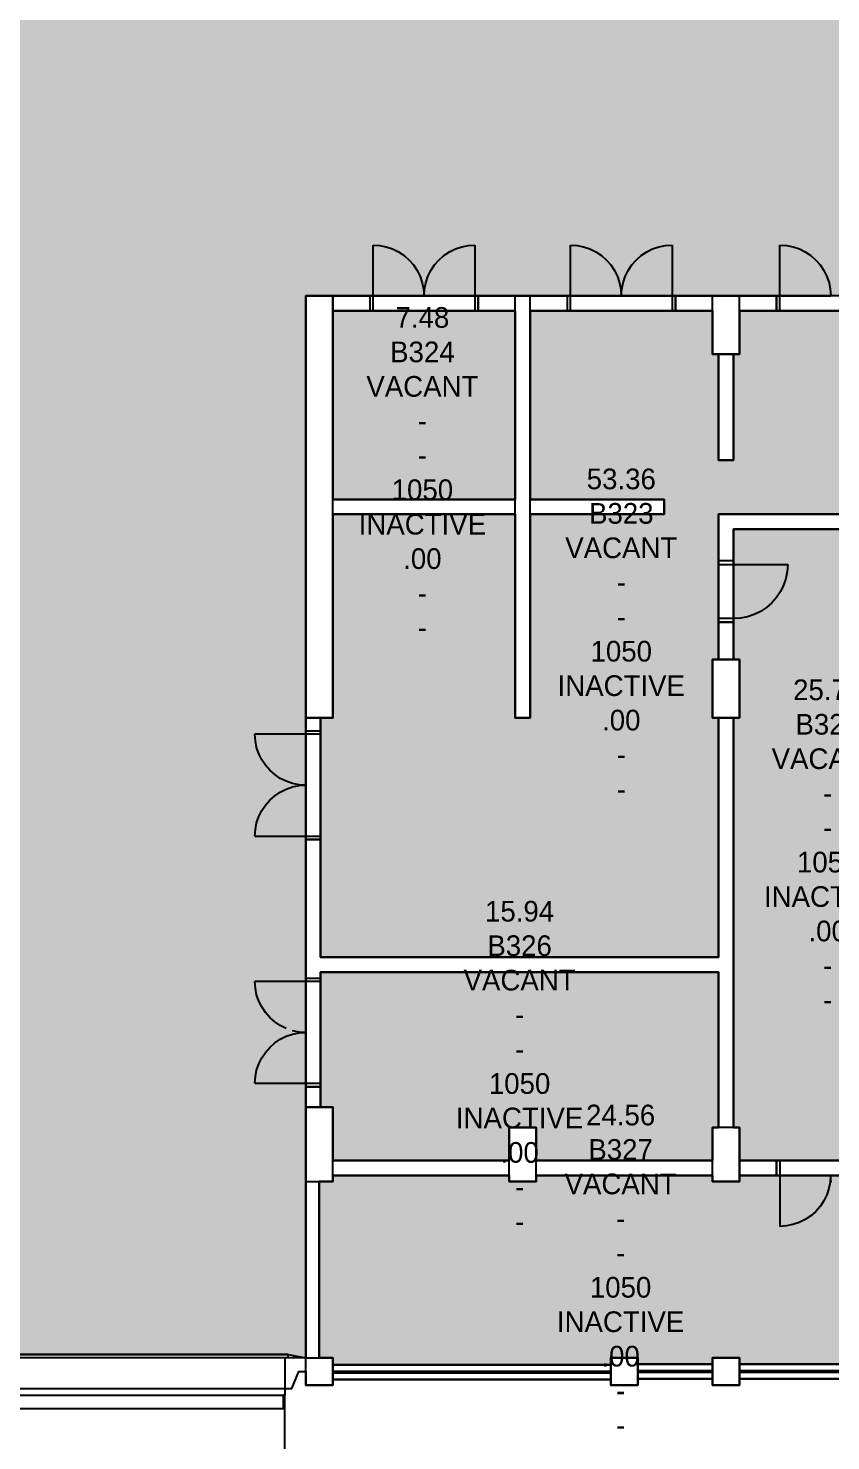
# Model space of a CAD drawing. Extents: x 301721 to 487446, y -38404 to 51035.
# Drawn here: x 345377 to 357216, y -16156 to 4673 of the extents above; entities that cross this region are included whole.
import ezdxf

# ---------------------------------------------------------------- set-up
doc = ezdxf.new("R2010")
doc.units = 0
doc.header["$MEASUREMENT"] = 0
for name, color, linetype in [('DR', 8, 'CONTINUOUS'), ('EXTERNAL_WORKS_P', 14, 'CONTINUOUS'), ('GROS$', 1, 'CONTINUOUS'), ('HL-TMP', 7, 'CONTINUOUS'), ('RM$', 5, 'CONTINUOUS'), ('RM$TXT', 5, 'CONTINUOUS'), ('WA_EXT', 7, 'CONTINUOUS'), ('WN', 4, 'CONTINUOUS')]:
    doc.layers.add(name, color=color, linetype=linetype)

msp = doc.modelspace()

# ---------------------------------------------------------------- hatches: boundary and pattern name
at = {"layer": 'HL-TMP', "linetype": 'Continuous', "true_color": 0x666666}
h = msp.add_hatch(color=251, dxfattribs=at)
h.paths.add_polyline_path([(370751, -8060), (373561, -8060), (373561, -8220), (373671, -8220), (373671, -9120), (373561, -9120), (373561, -11535), (370751, -11535)], flags=0)
h.paths.add_polyline_path([(355561, -2495), (358561, -2495), (358561, 505), (356416, 505), (355871, 505), (355871, -135), (355781, -135), (355781, -1695), (355561, -1695), (355561, -135), (355471, -135), (355471, 505), (352781, 505), (352781, -2275), (354761, -2275), (354761, -2495), (352781, -2495), (352781, -5495), (352561, -5495), (352561, -2495), (349871, -2495), (349871, -5495), (349691, -5495), (349691, -9025), (355561, -9025), (355561, -5495), (355471, -5495), (355471, -4635), (355561, -4635)], flags=0)
h.paths.add_polyline_path([(352561, 505), (349871, 505), (349871, -2275), (352561, -2275)], flags=0)
h.paths.add_polyline_path([(358561, -2715), (355781, -2715), (355781, -4635), (355871, -4635), (355871, -5495), (355781, -5495), (355781, -11535), (355871, -11535), (355871, -12025), (358471, -12025), (358471, -11535), (358561, -11535)], flags=0)
h.paths.add_polyline_path([(355561, -9245), (349691, -9245), (349691, -11235), (349871, -11235), (349871, -12025), (352471, -12025), (352471, -11535), (352871, -11535), (352871, -12025), (355471, -12025), (355471, -11535), (355561, -11535)], flags=0)
h.paths.add_polyline_path([(358561, -12335), (358471, -12335), (358471, -12245), (355871, -12245), (355871, -12335), (355471, -12335), (355471, -12245), (352871, -12245), (352871, -12335), (352471, -12335), (352471, -12245), (349871, -12245), (349871, -12335), (349671, -12335), (349671, -14935), (349871, -14935), (349871, -15035), (353971, -15035), (353971, -14935), (354371, -14935), (354371, -15025), (355471, -15025), (355471, -14935), (355871, -14935), (355871, -15025), (358471, -15025), (358471, -14935), (358561, -14935)], flags=0)
h.paths.add_polyline_path([(376471, 505), (373781, 505), (373781, -5770), (376503, -5770), (376503, -5495), (376471, -5495)], flags=0)
h.paths.add_polyline_path([(379561, 505), (376871, 505), (376871, -135), (376581, -135), (376581, -4635), (376871, -4635), (376871, -5265), (379561, -5265)], flags=0)
h.paths.add_polyline_path([(379471, -11535), (379561, -11535), (379561, -9105), (378130, -9105), (376871, -9676), (376871, -11535), (376871, -12335), (376781, -12335), (376781, -14935), (376871, -14935), (376871, -15025), (377971, -15025), (377971, -14935), (378371, -14935), (378371, -15025), (379561, -15025), (379561, -12335), (379471, -12335)], flags=0)
h.paths.add_polyline_path([(376561, -12335), (376471, -12335), (376471, -11645), (373871, -11645), (373871, -12335), (373781, -12335), (373781, -14935), (373871, -14935), (373871, -15025), (376471, -15025), (376471, -14935), (376561, -14935)], flags=0)
h.paths.add_polyline_path([(382651, -12335), (382471, -12335), (382471, -11235), (382651, -11235), (382651, -9225), (379781, -9225), (379781, -11535), (379871, -11535), (379871, -12335), (379781, -12335), (379781, -15025), (382471, -15025), (382471, -14935), (382651, -14935)], flags=0)
h.paths.add_polyline_path([(361941, 615), (358781, 615), (358781, -885), (360436, -885), (360436, -3775), (360176, -3775), (360176, -1985), (358781, -1985), (358781, -5275), (361941, -5275)], flags=0)
h.paths.add_polyline_path([(373561, -995), (372166, -995), (372166, -1885), (372056, -1885), (372056, -3825), (371906, -3825), (371906, -885), (372056, -885), (373561, -885), (373561, 615), (370401, 615), (370401, -5275), (373561, -5275)], flags=0)
h.paths.add_polyline_path([(446162, 40565), (446162, 37066), (446363, 37412), (446623, 37262), (446646, 37221), (449971, 37221), (449971, 40565)], flags=0)
h.paths.add_polyline_path([(438501, 31345), (437721, 30565), (437721, 28565), (439971, 28565), (439971, 28752), (440571, 28752), (440571, 28565), (446162, 28565), (446162, 46165), (440371, 46165), (440371, 43834), (440571, 43488), (440571, 43364), (444712, 43364), (444712, 31345)], flags=0)
h.paths.add_polyline_path([(358781, -995), (360176, -995), (360176, -1885), (358781, -1885), (358781, -995)], flags=0)
h.paths.add_polyline_path([(334056, 3698), (334158, 3800), (333357, 4602), (333254, 4499), (333249, 4505), (331921, 4505), (331921, 2775), (333867, 2775), (334629, 2775), (334629, 3415), (334339, 3415)], flags=0)
at = {"layer": 'HL-TMP', "linetype": 'Continuous', "true_color": 0xcc3446}
msp.add_hatch(color=242, dxfattribs=at).paths.add_polyline_path([(397291, 34410), (397291, 38665), (393703, 38665), (393703, 38415), (393703, 38165), (391871, 38165), (391871, 38415), (391871, 38665), (391471, 38665), (391471, 39065), (391571, 39065), (391571, 40765), (340771, 40765), (340771, 39065), (340871, 39065), (340871, 38665), (340471, 38665), (340471, 38415), (340471, 38165), (338640, 38165), (338640, 38415), (338640, 38665), (333371, 38665), (332971, 38665), (332971, 39065), (333071, 39065), (333071, 40765), (331021, 40765), (331021, 40615), (331921, 40615), (331921, 40115), (331021, 40115), (331021, 39115), (331921, 39115), (331921, 38615), (331021, 38615), (331021, 35790), (331021, 34665), (331921, 34665), (331921, 34065), (326921, 34065), (326921, 34445), (324246, 34445), (319971, 34445), (319971, 34065), (319371, 34065), (319371, 34445), (318942, 34445), (316871, 34445), (316871, 10615), (317696, 10615), (317696, 10395), (318596, 10395), (318596, 10615), (319421, 10615), (320321, 10615), (324287, 10615), (331021, 10615), (331921, 10615), (331921, 10565), (332971, 10565), (333371, 10565), (337671, 10565), (340471, 10565), (340871, 10565), (340871, 10165), (340691, 10165), (340691, 7565), (340871, 7565), (340871, 7165), (340691, 7165), (340691, 5885), (341971, 5885), (341971, 6065), (342771, 6065), (342771, 5616), (342882, 5623), (342991, 5645), (343096, 5680), (343196, 5729), (343289, 5791), (343372, 5864), (343445, 5948), (343507, 6040), (343556, 6140), (343592, 6245), (343614, 6354), (343621, 6473), (343621, 6765), (343471, 6765), (343471, 7565), (343621, 7565), (343621, 9457), (343614, 9576), (343592, 9685), (343556, 9790), (343507, 9890), (343445, 9982), (343372, 10066), (343289, 10139), (343196, 10201), (343096, 10250), (342999, 10283), (342771, 10313), (342771, 10565), (343056, 10528), (343192, 10481), (343321, 10418), (343441, 10338), (343549, 10243), (343644, 10135), (343724, 10015), (343788, 9886), (343834, 9750), (343862, 9609), (343871, 9465), (343871, 6465), (343862, 6322), (343834, 6180), (343788, 6044), (343724, 5915), (343644, 5795), (343549, 5687), (343441, 5592), (343321, 5512), (343192, 5449), (343056, 5403), (342915, 5375), (342771, 5365), (342771, 3065), (342771, 2665), (342771, 65), (342771, -1835), (342771, -2935), (342771, -4835), (342771, -5335), (342771, -5385), (342771, -6885), (342771, -6935), (342771, -7435), (342771, -7835), (342771, -10435), (342771, -10835), (342771, -11535), (343471, -11535), (343871, -11535), (343871, -12335), (343871, -12857), (343871, -13607), (343871, -14357), (343871, -14407), (343871, -14878), (343887, -14878), (343887, -14935), (344114, -14935), (344114, -14885), (349214, -14885), (349471, -14935), (349471, -12335), (349471, -11235), (349471, -10885), (349471, -10135), (349471, -10135), (349471, -10135), (349471, -10135), (349471, -9385), (349471, -9335), (349471, -7239), (349471, -6489), (349471, -5739), (349471, -5689), (349471, -5495), (349471, 725), (349871, 725), (350466, 725), (351216, 725), (351216, 725), (351216, 725), (351216, 725), (351966, 725), (352016, 725), (352561, 725), (352781, 725), (353376, 725), (354126, 725), (354876, 725), (354926, 725), (355471, 725), (355871, 725), (356466, 725), (357216, 725), (357407, 725), (357902, 725), (357966, 725), (358016, 725), (358561, 725), (358781, 725), (358831, 725), (358831, 615), (359631, 615), (359631, 725), (359681, 725), (361041, 725), (361091, 725), (361091, 615), (361891, 615), (361891, 725), (361941, 725), (364781, 725), (364831, 725), (365321, 725), (365371, 725), (366971, 725), (367021, 725), (367511, 725), (367561, 725), (368471, 725), (368471, 505), (369491, 505), (369491, 725), (370401, 725), (370451, 725), (370451, 615), (371251, 615), (371251, 725), (371301, 725), (372661, 725), (372711, 725), (372711, 615), (373511, 615), (373511, 725), (373561, 725), (373781, 725), (374326, 725), (374376, 725), (374376, 505), (375876, 505), (375876, 725), (375926, 725), (376471, 725), (376871, 725), (377416, 725), (377466, 725), (377466, 505), (378966, 505), (378966, 725), (379016, 725), (379561, 725), (379781, 725), (380676, 725), (380676, 615), (380726, 615), (380726, 505), (381526, 505), (381526, 615), (381576, 725), (382471, 725), (382871, 725), (382871, -5495), (382871, -7330), (382871, -7775), (382401, -7775), (380901, -7775), (379781, -7775), (379671, -7775), (379671, -7825), (379561, -7825), (379561, -8625), (379671, -8625), (379781, -8675), (379781, -8995), (379781, -9105), (379831, -9105), (379831, -9225), (380631, -9225), (380631, -9215), (380631, -9105), (380681, -8995), (382871, -8995), (382871, -11235), (382871, -12335), (382871, -14935), (382887, -14935), (383114, -14935), (383114, -14885), (388214, -14885), (388471, -14935), (388871, -14935), (388871, -15025), (390281, -15025), (390281, -16435), (390371, -16435), (390371, -16525), (392971, -16525), (392971, -16435), (393371, -16435), (393371, -16525), (395971, -16525), (395971, -16435), (396371, -16435), (396371, -16525), (398971, -16525), (398971, -16435), (399371, -16435), (399371, -16525), (401971, -16525), (401971, -16435), (402371, -16435), (402371, -16525), (404971, -16525), (404971, -16435), (405371, -16435), (405371, -16525), (407971, -16525), (407971, -16435), (408371, -16435), (408371, -16525), (410971, -16525), (410971, -16435), (411371, -16435), (411371, -16525), (413971, -16525), (413971, -16435), (414061, -16435), (414061, -15025), (415471, -15025), (415471, -14935), (415561, -14935), (415561, -12335), (415471, -12335), (415471, -11935), (415561, -4835), (415471, -4835), (415471, -4435), (415561, -4435), (415561, -1835), (415471, -1835), (415471, -1435), (415561, -1435), (415561, 4165), (415471, 4165), (415471, 4565), (415561, 4565), (415561, 10165), (415471, 10165), (415471, 10565), (415561, 10565), (415561, 16165), (415471, 16165), (415471, 16565), (415471, 16840), (415471, 18965), (412561, 18965), (412561, 22115), (412021, 22115), (412021, 22615), (412561, 22615), (412561, 23123), (412561, 28115), (412021, 28115), (412021, 28615), (412511, 28615), (412511, 30565), (412511, 34165), (412321, 34165), (405421, 34165), (400751, 34165), (400751, 28615), (401321, 28615), (401321, 28115), (400421, 28115), (400421, 28310), (396196, 28310), (396146, 28310), (396146, 28420), (395396, 28420), (394646, 28420), (394646, 28310), (394596, 28310), (390371, 28310), (390371, 28165), (389571, 28165), (389571, 28565), (390007, 28565), (390007, 31837), (391471, 31837), (391471, 32182), (391616, 32182), (391616, 34165), (391471, 34165), (391471, 34565), (391871, 34565), (391871, 34275), (394932, 34275), (395121, 34275), (395121, 34565), (395721, 34565), (395721, 34275), (397291, 34275), (397291, 34431)], flags=16)

# ---------------------------------------------------------------- linework, layer by layer
at = {"layer": 'DR'}
for p, q in [((350466, 725), (350466, 1475)), ((350466, 1475), (350564, 1469)), ((350564, 1469), (350660, 1450)), ((351772, 1450), (351868, 1469)), ((351868, 1469), (351966, 1475)), ((351966, 1475), (351966, 725)), ((353376, 725), (353376, 1475)), ((353376, 1475), (353474, 1469)), ((353474, 1469), (353570, 1450)), ((354682, 1450), (354778, 1469)), ((354778, 1469), (354876, 1475)), ((354876, 1475), (354876, 725)), ((356466, 725), (356466, 1475)), ((356466, 1475), (356564, 1469)), ((356564, 1469), (356660, 1450)), ((350660, 1450), (350753, 1418)), ((350753, 1418), (350841, 1375)), ((350841, 1375), (350923, 1320)), ((350923, 1320), (350997, 1255)), ((350997, 1255), (351061, 1182)), ((351371, 1182), (351436, 1255)), ((351436, 1255), (351510, 1320)), ((351510, 1320), (351591, 1375)), ((351591, 1375), (351679, 1418)), ((351679, 1418), (351772, 1450)), ((353570, 1450), (353663, 1418)), ((353663, 1418), (353751, 1375)), ((353751, 1375), (353833, 1320)), ((353833, 1320), (353907, 1255)), ((353907, 1255), (353971, 1182)), ((354281, 1182), (354346, 1255)), ((354346, 1255), (354420, 1320)), ((354420, 1320), (354501, 1375)), ((354501, 1375), (354589, 1418)), ((354589, 1418), (354682, 1450)), ((356660, 1450), (356753, 1418)), ((356753, 1418), (356841, 1375)), ((356841, 1375), (356923, 1320)), ((356923, 1320), (356997, 1255)), ((356997, 1255), (357061, 1182)), ((351061, 1182), (351116, 1100)), ((351116, 1100), (351159, 1012)), ((351273, 1012), (351317, 1100)), ((351317, 1100), (351371, 1182)), ((353971, 1182), (354026, 1100)), ((354026, 1100), (354069, 1012)), ((354183, 1012), (354227, 1100)), ((354227, 1100), (354281, 1182)), ((357061, 1182), (357116, 1100)), ((357116, 1100), (357159, 1012)), ((351159, 1012), (351191, 919)), ((351191, 919), (351210, 823)), ((351223, 823), (351242, 919)), ((351242, 919), (351273, 1012)), ((354069, 1012), (354101, 919)), ((354101, 919), (354120, 823)), ((354133, 823), (354152, 919)), ((354152, 919), (354183, 1012)), ((357159, 1012), (357191, 919)), ((357191, 919), (357210, 823)), ((351210, 823), (351216, 725)), ((351216, 725), (351223, 823)), ((354120, 823), (354126, 725)), ((354126, 725), (354133, 823)), ((357210, 823), (357216, 725)), ((355781, -3233), (356581, -3233)), ((356581, -3233), (356575, -3338)), ((356520, -3539), (356474, -3633)), ((356554, -3440), (356520, -3539)), ((356575, -3338), (356554, -3440)), ((356416, -3720), (356347, -3799)), ((356474, -3633), (356416, -3720)), ((356181, -3926), (356088, -3972)), ((356268, -3868), (356181, -3926)), ((356347, -3799), (356268, -3868)), ((355886, -4026), (355781, -4033)), ((355988, -4006), (355886, -4026)), ((356088, -3972), (355988, -4006)), ((349471, -5739), (348721, -5739)), ((348728, -5837), (348721, -5739)), ((348747, -5933), (348728, -5837)), ((348778, -6026), (348747, -5933)), ((348822, -6114), (348778, -6026)), ((348876, -6196), (348822, -6114)), ((348941, -6270), (348876, -6196)), ((349015, -6334), (348941, -6270)), ((349096, -6389), (349015, -6334)), ((349184, -6432), (349096, -6389)), ((349277, -6464), (349184, -6432)), ((348941, -6709), (349015, -6644)), ((349015, -6644), (349096, -6590)), ((349096, -6590), (349184, -6546)), ((349184, -6546), (349277, -6515)), ((349373, -6483), (349277, -6464)), ((349277, -6515), (349373, -6496)), ((349471, -6489), (349373, -6483)), ((349373, -6496), (349471, -6489)), ((348778, -6952), (348822, -6864)), ((348822, -6864), (348876, -6783)), ((348876, -6783), (348941, -6709)), ((348728, -7141), (348747, -7045)), ((348747, -7045), (348778, -6952)), ((348721, -7239), (348728, -7141)), ((348721, -7239), (349471, -7239)), ((349471, -9385), (348721, -9385)), ((348728, -9483), (348721, -9385)), ((348747, -9579), (348728, -9483)), ((348778, -9672), (348747, -9579)), ((348822, -9760), (348778, -9672)), ((348876, -9842), (348822, -9760)), ((348941, -9916), (348876, -9842)), ((349015, -9980), (348941, -9916)), ((349096, -10035), (349015, -9980)), ((349184, -10078), (349096, -10035)), ((349096, -10236), (349184, -10192)), ((349184, -10192), (349277, -10161)), ((349373, -10129), (349277, -10110)), ((349277, -10161), (349373, -10142)), ((349471, -10135), (349373, -10129)), ((349373, -10142), (349471, -10135)), ((349471, -10135), (349471, -10135)), ((348876, -10429), (348941, -10355)), ((348941, -10355), (349015, -10290)), ((349015, -10290), (349096, -10236)), ((348747, -10691), (348778, -10598)), ((348778, -10598), (348822, -10510)), ((348822, -10510), (348876, -10429)), ((348721, -10885), (348728, -10787)), ((348728, -10787), (348747, -10691)), ((348721, -10885), (349471, -10885)), ((356464, -12245), (356464, -12995)), ((357214, -12245), (357208, -12343)), ((357221, -12343), (357214, -12245)), ((357189, -12439), (357157, -12532)), ((357208, -12343), (357189, -12439)), ((357059, -12701), (356995, -12775)), ((357114, -12620), (357059, -12701)), ((357157, -12532), (357114, -12620)), ((356839, -12894), (356751, -12938)), ((356921, -12840), (356839, -12894)), ((356995, -12775), (356921, -12840)), ((356562, -12988), (356464, -12995)), ((356658, -12969), (356562, -12988)), ((356751, -12938), (356658, -12969)), ((344189, -15485), (349139, -15485))]:
    msp.add_line(p, q, dxfattribs=at)
for points in [[(350466, 505), (350466, 725), (350416, 725), (350416, 505), (350466, 505)], [(352016, 505), (352016, 725), (351966, 725), (351966, 505), (352016, 505)], [(353376, 505), (353376, 725), (353326, 725), (353326, 505), (353376, 505)], [(354926, 505), (354926, 725), (354876, 725), (354876, 505), (354926, 505)], [(356466, 505), (356466, 725), (356416, 725), (356416, 505), (356466, 505)], [(355561, -3183), (355561, -3233), (355781, -3233), (355781, -3183), (355561, -3183)], [(355561, -4033), (355561, -4083), (355781, -4083), (355781, -4033), (355561, -4033)], [(349691, -5739), (349471, -5739), (349471, -5689), (349691, -5689), (349691, -5739)], [(349691, -7289), (349471, -7289), (349471, -7239), (349691, -7239), (349691, -7289)], [(349691, -9385), (349471, -9385), (349471, -9335), (349691, -9335), (349691, -9385)], [(349691, -10935), (349471, -10935), (349471, -10885), (349691, -10885), (349691, -10935)], [(356464, -12025), (356464, -12245), (356414, -12245), (356414, -12025), (356464, -12025)], [(349214, -14935), (349214, -14885), (344114, -14885), (344114, -14935)], [(349471, -14935), (349164, -14935), (349164, -15385), (349264, -15385), (349371, -15135), (349471, -15135), (349471, -14935)], [(349164, -15385), (349164, -15485), (349139, -15485), (349139, -15685), (344189, -15685), (344189, -15485), (344164, -15485), (344164, -15385)]]:
    msp.add_lwpolyline(points, dxfattribs=at)
at = {"layer": 'EXTERNAL_WORKS_P'}
msp.add_line((349164, -26055), (349164, -15485), dxfattribs=at)
at = {"layer": 'GROS$', "linetype": 'Continuous', "flags": 128}
for points in [[(358471, -15025), (355871, -15025), (355871, -14935), (355471, -14935), (355471, -15025), (354371, -15025), (354371, -14935), (353971, -14935), (353971, -15035), (349871, -15035), (349871, -14935), (349671, -14935), (349671, -12335), (349871, -12335), (349871, -12245), (352471, -12245), (352471, -12335), (352871, -12335), (352871, -12245), (355471, -12245), (355471, -12335), (355871, -12335), (355871, -12245), (355871, -11535), (355781, -11535), (355781, -5495), (355871, -5495), (355871, -4635), (355781, -4635), (355561, -4635), (355471, -4635), (355471, -5495), (355561, -5495), (355561, -9025), (349691, -9025), (349691, -5495), (349871, -5495), (349871, -2495), (352561, -2495), (352561, -5495), (352781, -5495), (352781, -2495), (354761, -2495), (354761, -2275), (352781, -2275), (352781, 505), (355471, 505), (355471, -135), (355561, -135), (355561, -1695), (355781, -1695), (355781, -135), (355871, -135), (355871, 505), (356416, 505), (356416, 725), (349871, 725), (349871, 505), (352561, 505), (352561, -2275), (349871, -2275), (349871, 505), (349871, 725), (349471, 725), (349471, -11235), (349691, -11235), (349691, -9245), (355561, -9245), (355561, -11535), (355471, -11535), (355471, -12025), (352871, -12025), (352871, -11535), (352471, -11535), (352471, -12025), (349871, -12025), (349871, -11235), (349691, -11235), (349471, -11235), (349471, -14935), (343887, -14935)], [(358289, 725), (356416, 725), (356416, 505), (358561, 505)], [(358561, -2495), (355561, -2495), (355561, -4635), (355781, -4635), (355781, -2715), (358561, -2715)], [(358471, -12025), (355871, -12025), (355871, -12245), (358471, -12245)], [(344064, -15385), (349264, -15385), (349371, -15135), (349471, -15135), (349471, -15335), (349871, -15335), (349871, -15255), (353971, -15255), (353971, -15335), (354371, -15335), (354371, -15245), (355471, -15245), (355471, -15335), (355871, -15335), (355871, -15245), (358471, -15245)]]:
    msp.add_lwpolyline(points, dxfattribs=at)
at = {"layer": 'RM$', "linetype": 'Continuous', "flags": 128}
for points in [[(344114, -14885), (349214, -14885), (349471, -14935), (349471, -12335), (349471, -11235), (349471, -10885), (349471, -10135), (349471, -10135), (349471, -10135), (349471, -10135), (349471, -10135), (349471, -10135), (349471, -10135), (349471, -10135), (349471, -10135), (349471, -10135), (349471, -10135), (349471, -10135), (349471, -10135), (349471, -10135), (349471, -10135), (349471, -10135), (349471, -10135), (349471, -10135), (349471, -10135), (349471, -10135), (349471, -10135), (349471, -10135), (349471, -10135), (349471, -9385), (349471, -9335), (349471, -7239), (349471, -6489), (349471, -6489), (349471, -6489), (349471, -6489), (349471, -6489), (349471, -6489), (349471, -6489), (349471, -6489), (349471, -6489), (349471, -6489), (349471, -6489), (349471, -6489), (349471, -6489), (349471, -6489), (349471, -6489), (349471, -6489), (349471, -6489), (349471, -6489), (349471, -6489), (349471, -6489), (349471, -6489), (349471, -6489), (349471, -6489), (349471, -5739), (349471, -5689), (349471, -5495), (349471, 725), (349871, 725), (350466, 725), (351216, 725), (351216, 725), (351216, 725), (351216, 725), (351216, 725), (351216, 725), (351216, 725), (351216, 725), (351216, 725), (351216, 725), (351216, 725), (351216, 725), (351216, 725), (351216, 725), (351216, 725), (351216, 725), (351216, 725), (351216, 725), (351216, 725), (351216, 725), (351216, 725), (351216, 725), (351216, 725), (351966, 725), (352016, 725), (352561, 725), (352781, 725), (353376, 725), (354126, 725), (354126, 725), (354126, 725), (354126, 725), (354126, 725), (354126, 725), (354126, 725), (354126, 725), (354126, 725), (354126, 725), (354126, 725), (354126, 725), (354126, 725), (354126, 725), (354126, 725), (354126, 725), (354126, 725), (354126, 725), (354126, 725), (354126, 725), (354126, 725), (354126, 725), (354126, 725), (354876, 725), (354926, 725), (355471, 725), (355871, 725), (356466, 725), (357216, 725)], [(358561, 505), (356416, 505), (355871, 505), (355871, -135), (355781, -135), (355781, -1695), (355561, -1695), (355561, -135), (355471, -135), (355471, 505), (352781, 505), (352781, -2275), (354761, -2275), (354761, -2495), (352781, -2495), (352781, -5495), (352561, -5495), (352561, -2495), (349871, -2495), (349871, -5495), (349691, -5495), (349691, -9025), (355561, -9025), (355561, -5495), (355471, -5495), (355471, -4635), (355561, -4635), (355561, -2495), (358561, -2495)], [(358471, -12245), (355871, -12245), (355871, -12335), (355471, -12335), (355471, -12245), (352871, -12245), (352871, -12335), (352471, -12335), (352471, -12245), (349871, -12245), (349871, -12335), (349671, -12335), (349671, -14935), (349871, -14935), (349871, -15035), (353971, -15035), (353971, -14935), (354371, -14935), (354371, -15025), (355471, -15025), (355471, -14935), (355871, -14935), (355871, -15025), (358471, -15025)]]:
    msp.add_lwpolyline(points, dxfattribs=at)
for points in [[(352561, 505), (349871, 505), (349871, -2275), (352561, -2275)], [(358561, -2715), (355781, -2715), (355781, -4635), (355871, -4635), (355871, -5495), (355781, -5495), (355781, -11535), (355871, -11535), (355871, -12025), (358471, -12025), (358471, -11535), (358561, -11535)], [(355561, -9245), (349691, -9245), (349691, -11235), (349871, -11235), (349871, -12025), (352471, -12025), (352471, -11535), (352871, -11535), (352871, -12025), (355471, -12025), (355471, -11535), (355561, -11535)]]:
    msp.add_lwpolyline(points, close=True, dxfattribs=at)
at = {"layer": 'WA_EXT'}
for p, q in [((349871, 725), (349471, 725)), ((349471, -5495), (349471, 725)), ((349871, -5495), (349871, 725)), ((350416, 725), (349871, 725)), ((349871, 505), (349871, 725)), ((350416, 725), (350416, 505)), ((352016, 725), (352016, 505)), ((352016, 725), (352561, 725)), ((352561, 725), (352781, 725)), ((352561, -5495), (352561, 725)), ((352561, 505), (352561, 725)), ((352781, -5495), (352781, 725)), ((353326, 725), (352781, 725)), ((352781, 505), (352781, 725)), ((353326, 725), (353326, 505)), ((354926, 725), (354926, 505)), ((354926, 725), (355471, 725)), ((355471, 725), (355871, 725)), ((355471, -135), (355471, 725)), ((355471, 505), (355471, 725)), ((355871, -135), (355871, 725)), ((355871, 725), (356416, 725)), ((355871, 505), (355871, 725)), ((356416, 725), (356416, 505)), ((349871, 505), (350416, 505)), ((352016, 505), (352561, 505)), ((352781, 505), (353326, 505)), ((354926, 505), (355471, 505)), ((355871, 505), (356416, 505)), ((355871, -135), (355471, -135)), ((355561, -1695), (355561, -135)), ((355561, -135), (355781, -135)), ((355781, -1695), (355781, -135)), ((355781, -1695), (355561, -1695)), ((349871, -2275), (352561, -2275)), ((349871, -2495), (349871, -2275)), ((352561, -2495), (352561, -2275)), ((352781, -2275), (354761, -2275)), ((352781, -2495), (352781, -2275)), ((354761, -2275), (354761, -2495)), ((349871, -2495), (352561, -2495)), ((352781, -2495), (354761, -2495)), ((355561, -2495), (358561, -2495)), ((355561, -3183), (355561, -2495)), ((355781, -2715), (358561, -2715)), ((355781, -3183), (355781, -2715)), ((355781, -3183), (355561, -3183)), ((355561, -4635), (355561, -4083)), ((355781, -4083), (355561, -4083)), ((355781, -4635), (355781, -4083)), ((355471, -4635), (355871, -4635)), ((355471, -5495), (355471, -4635)), ((355561, -4635), (355781, -4635)), ((355871, -5495), (355871, -4635)), ((349871, -5495), (349471, -5495)), ((349471, -5495), (349471, -5689)), ((349471, -5495), (349691, -5495)), ((349691, -5495), (349691, -5689)), ((352561, -5495), (352781, -5495)), ((355871, -5495), (355471, -5495)), ((355561, -9025), (355561, -5495)), ((355561, -5495), (355781, -5495)), ((355781, -11535), (355781, -5495)), ((349471, -5689), (349691, -5689)), ((349471, -7289), (349691, -7289)), ((349471, -9335), (349471, -7289)), ((349691, -7289), (349691, -9025)), ((349691, -9025), (355561, -9025)), ((349471, -9335), (349691, -9335)), ((349691, -9245), (355561, -9245)), ((349691, -9335), (349691, -9245)), ((355561, -11535), (355561, -9245)), ((349471, -10935), (349691, -10935)), ((349471, -10935), (349471, -11235)), ((349691, -10935), (349691, -11235)), ((349471, -11235), (349691, -11235)), ((349471, -12335), (349471, -11235)), ((349471, -11235), (349871, -11235)), ((349871, -12335), (349871, -11235)), ((352871, -11535), (352471, -11535)), ((352471, -12335), (352471, -11535)), ((352871, -12335), (352871, -11535)), ((355871, -11535), (355471, -11535)), ((355471, -12335), (355471, -11535)), ((355781, -11535), (355561, -11535)), ((355781, -11535), (355561, -11535)), ((355871, -12335), (355871, -11535)), ((352471, -12025), (349871, -12025)), ((349871, -12245), (349871, -12025)), ((352471, -12245), (352471, -12025)), ((352871, -12025), (355471, -12025)), ((352871, -12245), (352871, -12025)), ((355471, -12245), (355471, -12025)), ((356414, -12025), (355871, -12025)), ((355871, -12245), (355871, -12025)), ((356414, -12025), (356414, -12245)), ((352471, -12245), (349871, -12245)), ((352871, -12245), (355471, -12245)), ((356414, -12245), (355871, -12245)), ((349471, -12335), (349871, -12335)), ((352471, -12335), (352871, -12335)), ((355471, -12335), (355871, -12335))]:
    msp.add_line(p, q, dxfattribs=at)
at = {"layer": 'WA_EXT', "linetype": 'Continuous'}
for p, q in [((349471, -12335), (349471, -14935)), ((349671, -12335), (349671, -14935))]:
    msp.add_line(p, q, dxfattribs=at)
at = {"layer": 'WA_EXT'}
for points in [[(349871, -15335), (349471, -15335), (349471, -14935), (349871, -14935), (349871, -15335)], [(354371, -15335), (353971, -15335), (353971, -14935), (354371, -14935), (354371, -15335)], [(355871, -15335), (355471, -15335), (355471, -14935), (355871, -14935), (355871, -15335)]]:
    msp.add_lwpolyline(points, dxfattribs=at)
at = {"layer": 'WN'}
for p, q in [((353971, -15135), (349871, -15135)), ((349871, -15155), (353971, -15155)), ((355471, -15125), (354371, -15125)), ((354371, -15145), (355471, -15145)), ((358471, -15125), (355871, -15125)), ((355871, -15145), (358471, -15145))]:
    msp.add_line(p, q, dxfattribs=at)
for points in [[(353971, -15255), (349871, -15255), (349871, -15035), (353971, -15035), (353971, -15255)], [(355471, -15245), (354371, -15245), (354371, -15025), (355471, -15025), (355471, -15245)], [(358471, -15245), (355871, -15245), (355871, -15025), (358471, -15025), (358471, -15245)]]:
    msp.add_lwpolyline(points, dxfattribs=at)

# ---------------------------------------------------------------- texts
at = {"layer": 'RM$TXT', "linetype": 'Continuous', "char_height": 304.8, "attachment_point": 8}
for s, insert in [('7.48^M^JB324^M^JVACANT^M^J-^M^J-^M^J1050^M^JINACTIVE^M^J.00^M^J-^M^J-^M^J', (351192, -4317)), ('53.36^M^JB323^M^JVACANT^M^J-^M^J-^M^J1050^M^JINACTIVE^M^J.00^M^J-^M^J-^M^J', (354126, -6698)), ('25.72^M^JB325^M^JVACANT^M^J-^M^J-^M^J1050^M^JINACTIVE^M^J.00^M^J-^M^J-^M^J', (357171, -9808)), ('15.94^M^JB326^M^JVACANT^M^J-^M^J-^M^J1050^M^JINACTIVE^M^J.00^M^J-^M^J-^M^J', (352626, -13073)), ('24.56^M^JB327^M^JVACANT^M^J-^M^J-^M^J1050^M^JINACTIVE^M^J.00^M^J-^M^J-^M^J', (354116, -16078))]:
    msp.add_mtext(s, dxfattribs=dict(at, insert=insert))

doc.saveas('drawing.dxf')
